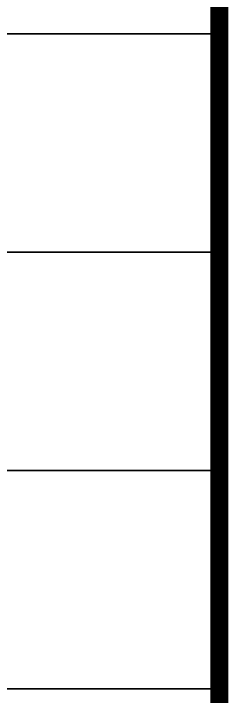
# Model space of a CAD drawing. Header units: millimetres. Extents: x 708158 to 1984082, y -168213 to -53.
# Drawn here: x 831958 to 832845, y -90181 to -87367 of the extents above; entities that cross this region are included whole.
import ezdxf

# ---------------------------------------------------------------- set-up
doc = ezdxf.new("R2010")
doc.units = ezdxf.units.MM
doc.header["$LTSCALE"] = 1000
doc.layers.get('0').update_dxf_attribs({"color": 8})
doc.layers.add('图框', color=4, linetype='Continuous', lineweight=35)

# ---------------------------------------------------------------- blocks, each defined once
blk = doc.blocks.new('A$C998f5811')
at = {"layer": '图框', "color": 4}
for p, q in [((-7500, 20250), (-1500, 20250)), ((-7500, 19350), (-1500, 19350)), ((-7500, 18450), (-1500, 18450)), ((-7500, 17550), (-1500, 17550))]:
    blk.add_line(p, q, dxfattribs=at)
at = {"layer": '图框', "color": 4, "const_width": 74.2}
blk.add_lwpolyline([(-122400, 1500), (-1500, 1500), (-1500, 87600), (-122400, 87600)], close=True, dxfattribs=at)

msp = doc.modelspace()

# ---------------------------------------------------------------- block references
msp.add_blockref('A$C998f5811', (834307.6, -107699.9))

doc.saveas('drawing.dxf')
